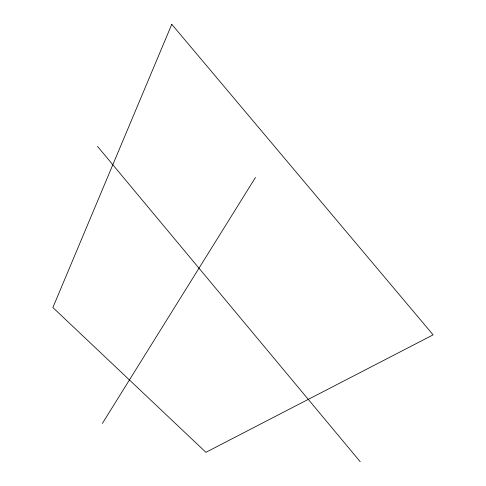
<?xml version="1.0" encoding="UTF-8"?>
<svg xmlns="http://www.w3.org/2000/svg" width="486" height="486" viewBox="0 0 486 486"><rect width="100%" height="100%" fill="white"/><g stroke="black" fill="none" stroke-linecap="round" stroke-linejoin="round"><path stroke-width="0.73" d="M102.364 423.44L255.466 177.463M97.486 146.353L360.205 461.7M171.777 24.3L52.883 307.529L205.906 452.302L433.117 334.854L171.777 24.3"/></g></svg>
